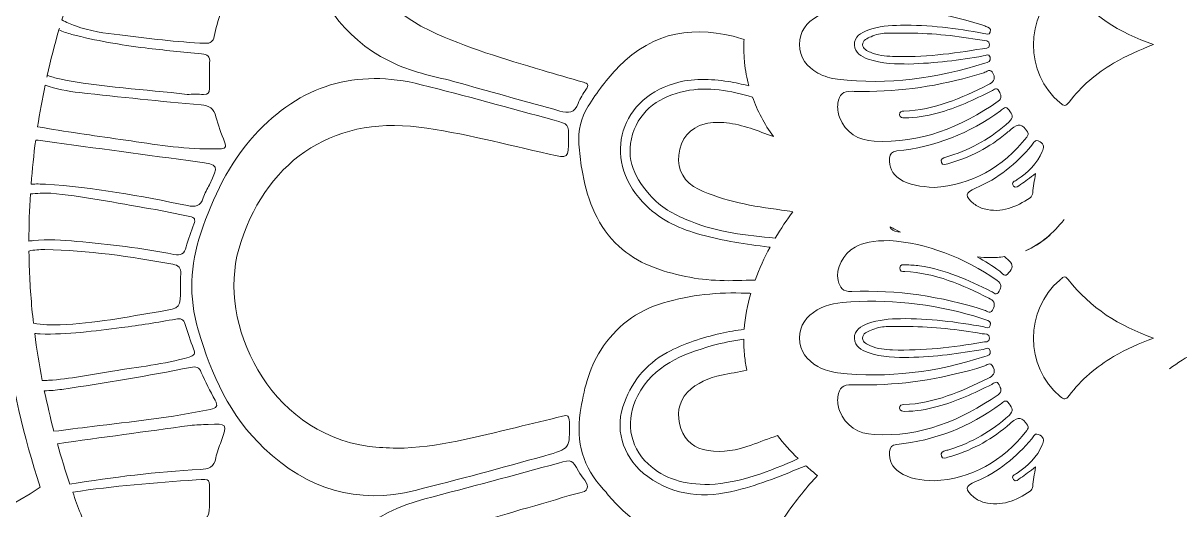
# Model space of a CAD drawing. Extents: x 705 to 8445, y -5934 to -84.
# Drawn here: x 7167.3 to 7643.6, y -932.6 to -732.3 of the extents above; entities that cross this region are included whole.
import ezdxf

# ---------------------------------------------------------------- set-up
doc = ezdxf.new("R2010")
doc.units = 0
doc.header["$MEASUREMENT"] = 0
doc.layers.add('Layer 1', color=7, linetype='Continuous')

# ---------------------------------------------------------------- blocks, each defined once
blk = doc.blocks.new('block 36')
at = {"layer": 'Layer 1', "lineweight": 0}
for points, knots in [([(8407.41, -639.1), (8384.61, -597.14), (8350.92, -557.08), (8310.01, -523.26), (8225.24, -453.22), (8114.63, -393.43), (7990.01, -350.27), (7990.01, -350.27), (7990.01, -350.25), (7990.01, -350.25), (7989.56, -348.29), (7988.99, -346.27), (7988.29, -344.21), (7986.75, -339.66), (7984.08, -333.09), (7978.64, -328.58), (7977.95, -328), (7977.23, -327.47), (7976.49, -327), (7976.49, -327), (7976.49, -327), (7976.48, -327), (7978.02, -308.1), (7974.42, -288.74), (7965.71, -269.33), (7961.26, -259.39), (7953.88, -252.44), (7946.75, -245.72), (7941.01, -240.31), (7935.58, -235.19), (7931.94, -228.82), (7930.86, -226.92), (7929.94, -224.87), (7928.96, -222.69), (7927.7, -219.87), (7926.38, -216.96), (7924.62, -214.13), (7917.57, -202.87), (7906.04, -196.8), (7894.77, -193.55), (7894.77, -193.55), (7893.39, -191.5), (7893.39, -191.5), (7850.97, -126.97), (7786.83, -102.16), (7740.49, -92.73), (7699.6, -84.39), (7665.74, -86.15), (7653.87, -87.19), (7653.82, -87.13), (7653.79, -87.09), (7653.76, -87.06), (7653.76, -87.06), (7653.58, -87.21), (7653.58, -87.21), (7652.01, -87.36), (7650.84, -87.48), (7650.14, -87.56), (7649.43, -87.48), (7648.26, -87.36), (7646.7, -87.21), (7646.7, -87.21), (7646.51, -87.06), (7646.51, -87.06), (7646.48, -87.09), (7646.45, -87.13), (7646.4, -87.19), (7634.53, -86.15), (7600.67, -84.39), (7559.78, -92.73), (7513.44, -102.16), (7449.3, -126.97), (7406.9, -191.48), (7406.9, -191.48), (7405.52, -193.55), (7405.52, -193.55), (7394.23, -196.8), (7382.7, -202.87), (7375.65, -214.13), (7373.89, -216.96), (7372.58, -219.87), (7371.31, -222.69), (7370.33, -224.87), (7369.41, -226.92), (7368.33, -228.82), (7364.69, -235.19), (7359.26, -240.31), (7353.52, -245.72), (7346.39, -252.44), (7339.01, -259.39), (7334.56, -269.33), (7325.85, -288.74), (7322.25, -308.1), (7323.79, -327), (7323.78, -327), (7323.78, -327), (7323.78, -327), (7323.05, -327.47), (7322.32, -327.99), (7321.63, -328.58), (7316.19, -333.09), (7313.52, -339.65), (7311.98, -344.21), (7311.29, -346.27), (7310.71, -348.29), (7310.26, -350.25), (7310.26, -350.25), (7310.26, -350.27), (7310.26, -350.27), (7185.64, -393.43), (7075.03, -453.22), (6990.26, -523.26), (6949.35, -557.08), (6915.66, -597.14), (6892.86, -639.1), (6867.06, -686.53), (6854.92, -735.81), (6856.74, -785.55), (6858.47, -832.44), (6871.11, -881.24), (6894.31, -930.56), (6926.3, -998.52), (6976.91, -1064.15), (7044.73, -1125.62), (7089.41, -1166.12), (7138.87, -1201.57), (7186.72, -1235.86), (7232.05, -1268.36), (7278.94, -1301.97), (7321.49, -1339.71), (7399.07, -1408.49), (7450.5, -1474.94), (7478.64, -1542.74), (7474.81, -1548.78), (7471.23, -1555.62), (7468.57, -1563.02), (7467.16, -1562.92), (7465.6, -1562.85), (7464, -1562.85), (7458.13, -1562.85), (7451.7, -1563.94), (7449.97, -1569.72), (7449.48, -1571.39), (7449.45, -1572.94), (7449.41, -1574.32), (7449.41, -1574.65), (7449.4, -1574.97), (7449.39, -1575.28), (7449.21, -1578.99), (7447.84, -1582.95), (7445.33, -1587.05), (7444.38, -1588.6), (7443.35, -1590.14), (7442.28, -1591.64), (7441.6, -1592.59), (7440.89, -1593.54), (7440.16, -1594.48), (7432.92, -1603.87), (7423.69, -1612.4), (7414.7, -1620.7), (7414.7, -1620.7), (7410.61, -1624.5), (7410.61, -1624.5), (7400.29, -1634.07), (7389.62, -1643.97), (7377.62, -1650.59), (7374.23, -1652.48), (7370.13, -1656.81), (7369.83, -1666.79), (7369.1, -1691.36), (7390.95, -1735.67), (7410.5, -1750.55), (7391.65, -1786.38), (7369.15, -1837.42), (7349.91, -1904.23), (7325.13, -1990.3), (7310.44, -2085.45), (7306.26, -2187.05), (7302.77, -2272.07), (7306.67, -2361.81), (7317.87, -2455.11), (7313.34, -2458.43), (7308.34, -2461.58), (7302.61, -2464.72), (7276.21, -2479.19), (7247.58, -2484.35), (7222, -2479.25), (7187.79, -2472.45), (7160.64, -2452.75), (7141.3, -2420.72), (7104.66, -2360.07), (7103.99, -2265.76), (7122.25, -2203.95), (7141.86, -2137.67), (7181.08, -2071.38), (7245.73, -1995.32), (7250.18, -1990.08), (7254.67, -1984.87), (7259.18, -1979.66), (7283.57, -1951.39), (7308.78, -1922.17), (7326.61, -1888.58), (7350.74, -1843.05), (7356.31, -1794.98), (7341.87, -1756.7), (7341.87, -1756.7), (7331.37, -1728.9), (7331.37, -1728.9), (7331.37, -1728.9), (7333.8, -1758.52), (7333.8, -1758.52), (7336.72, -1794.26), (7322.12, -1826.76), (7309.35, -1847.74), (7289.24, -1880.81), (7261.11, -1908.95), (7233.89, -1936.17), (7222.68, -1947.4), (7211.07, -1959.02), (7200.2, -1970.8), (7135.89, -2040.52), (7089.19, -2104.07), (7057.43, -2165.11), (7014.7, -2247.19), (6999.21, -2325.56), (7011.4, -2398), (7031.15, -2515.4), (7130.49, -2607.87), (7220.17, -2647.42), (7252.4, -2661.63), (7282.45, -2668.81), (7308.01, -2668.81), (7326.56, -2668.81), (7342.74, -2665.03), (7355.66, -2657.4), (7355.66, -2657.42), (7355.66, -2657.42), (7355.66, -2657.42), (7362.53, -2679.36), (7370.34, -2699.79), (7379.03, -2718.56), (7399.29, -2762.32), (7425.1, -2798.69), (7455.73, -2826.65), (7489.46, -2857.45), (7533.52, -2880.64), (7586.71, -2895.59), (7629.05, -2907.49), (7676.23, -2913.71), (7723.76, -2913.71), (7727.22, -2913.71), (7730.69, -2913.68), (7734.15, -2913.61), (7865.4, -2911.1), (7997.29, -2856.35), (8095.98, -2763.41), (8133.64, -2727.95), (8162.82, -2687.49), (8180.37, -2646.4), (8200.65, -2598.94), (8205.83, -2551.02), (8195.77, -2503.97), (8175.91, -2411.09), (8113.39, -2334), (8019.73, -2286.89), (7937.77, -2245.67), (7840.02, -2231.14), (7749.63, -2246.42), (7755.8, -2235.1), (7762.02, -2223.86), (7768.23, -2212.7), (7787.04, -2178.83), (7806.49, -2143.79), (7823.28, -2107.91), (7860.37, -2028.64), (7882.39, -1957.48), (7890.63, -1890.34), (7895.73, -1848.73), (7897.28, -1796.91), (7884.85, -1750.08), (7904.12, -1735.61), (7925.68, -1692.46), (7925.68, -1667.69), (7925.68, -1667.28), (7925.68, -1666.88), (7925.67, -1666.48), (7925.37, -1656.52), (7921.27, -1652.21), (7917.88, -1650.33), (7905.87, -1643.73), (7895.21, -1633.85), (7884.89, -1624.31), (7884.89, -1624.31), (7880.78, -1620.52), (7880.78, -1620.52), (7869.49, -1610.12), (7857.81, -1599.36), (7850.16, -1586.97), (7847.65, -1582.89), (7846.29, -1578.95), (7846.11, -1575.25), (7846.1, -1574.94), (7846.09, -1574.61), (7846.09, -1574.29), (7846.05, -1572.92), (7846.01, -1571.37), (7845.52, -1569.7), (7843.8, -1563.98), (7837.45, -1562.87), (7831.63, -1562.85), (7828.98, -1555.53), (7825.42, -1548.75), (7821.63, -1542.74), (7849.76, -1474.94), (7901.2, -1408.49), (7978.78, -1339.71), (8021.33, -1301.97), (8068.22, -1268.36), (8113.56, -1235.86), (8161.4, -1201.57), (8210.86, -1166.12), (8255.55, -1125.62), (8323.36, -1064.15), (8373.97, -998.52), (8405.96, -930.56), (8429.16, -881.24), (8441.8, -832.45), (8443.53, -785.55), (8445.35, -735.81), (8433.21, -686.53), (8407.41, -639.1)], [0, 0, 0, 0, 1, 1, 1, 2, 2, 2, 3, 3, 3, 4, 4, 4, 5, 5, 5, 6, 6, 6, 7, 7, 7, 8, 8, 8, 9, 9, 9, 10, 10, 10, 11, 11, 11, 12, 12, 12, 13, 13, 13, 14, 14, 14, 15, 15, 15, 16, 16, 16, 17, 17, 17, 18, 18, 18, 19, 19, 19, 20, 20, 20, 21, 21, 21, 22, 22, 22, 23, 23, 23, 24, 24, 24, 25, 25, 25, 26, 26, 26, 27, 27, 27, 28, 28, 28, 29, 29, 29, 30, 30, 30, 31, 31, 31, 32, 32, 32, 33, 33, 33, 34, 34, 34, 35, 35, 35, 36, 36, 36, 37, 37, 37, 38, 38, 38, 39, 39, 39, 40, 40, 40, 41, 41, 41, 42, 42, 42, 43, 43, 43, 44, 44, 44, 45, 45, 45, 46, 46, 46, 47, 47, 47, 48, 48, 48, 49, 49, 49, 50, 50, 50, 51, 51, 51, 52, 52, 52, 53, 53, 53, 54, 54, 54, 55, 55, 55, 56, 56, 56, 57, 57, 57, 58, 58, 58, 59, 59, 59, 60, 60, 60, 61, 61, 61, 62, 62, 62, 63, 63, 63, 64, 64, 64, 65, 65, 65, 66, 66, 66, 67, 67, 67, 68, 68, 68, 69, 69, 69, 70, 70, 70, 71, 71, 71, 72, 72, 72, 73, 73, 73, 74, 74, 74, 75, 75, 75, 76, 76, 76, 77, 77, 77, 78, 78, 78, 79, 79, 79, 80, 80, 80, 81, 81, 81, 82, 82, 82, 83, 83, 83, 84, 84, 84, 85, 85, 85, 86, 86, 86, 87, 87, 87, 88, 88, 88, 89, 89, 89, 90, 90, 90, 91, 91, 91, 92, 92, 92, 93, 93, 93, 94, 94, 94, 95, 95, 95, 96, 96, 96, 97, 97, 97, 98, 98, 98, 99, 99, 99, 100, 100, 100, 101, 101, 101, 102, 102, 102, 103, 103, 103, 104, 104, 104, 105, 105, 105, 106, 106, 106, 107, 107, 107, 108, 108, 108, 109, 109, 109, 110, 110, 110, 110]), ([(7412.72, -607.17), (7426.4, -620), (7439.19, -633.77), (7452.86, -646.63), (7454.76, -648.41), (7456.6, -650.24), (7458.88, -651.52), (7460.46, -652.39), (7460.77, -653.24), (7459.71, -654.84), (7458.02, -657.39), (7456.39, -660.03), (7455.1, -662.8), (7453.73, -665.71), (7452.73, -666.03), (7450.2, -663.66), (7437.12, -651.37), (7423.78, -639.39), (7410.44, -627.4), (7397.38, -615.67), (7382.32, -609.57), (7364.81, -609.35), (7349.93, -609.14), (7336.72, -613.65), (7325.35, -623.3), (7322.48, -625.75), (7319.83, -628.45), (7317, -630.95), (7288.16, -656.62), (7291.43, -715.11), (7334.98, -735.53), (7349.82, -742.48), (7365.38, -747.06), (7380.99, -751.68), (7386.64, -753.35), (7392.29, -755.07), (7397.96, -756.62), (7399.87, -757.15), (7400.27, -757.79), (7399.15, -759.48), (7397.92, -761.36), (7396.6, -763.27), (7395.86, -765.34), (7394.43, -769.35), (7391.76, -769.47), (7388.32, -768.5), (7374.81, -764.7), (7361.25, -761.07), (7347.77, -757.18), (7339.05, -754.66), (7330.03, -753.28), (7321.63, -749.63), (7301.4, -740.81), (7289.57, -725.12), (7284.11, -704.15), (7282.01, -696.11), (7281.04, -687.93), (7281.34, -679.62), (7281.77, -671.36), (7282.64, -663.15), (7284.23, -655.04), (7286.72, -642.33), (7292.42, -631.18), (7301.36, -621.84), (7316.12, -606.41), (7333.44, -595.3), (7354.62, -590.76), (7376.93, -585.97), (7396.34, -591.81), (7412.72, -607.17)], [0, 0, 0, 0, 1, 1, 1, 2, 2, 2, 3, 3, 3, 4, 4, 4, 5, 5, 5, 6, 6, 6, 7, 7, 7, 8, 8, 8, 9, 9, 9, 10, 10, 10, 11, 11, 11, 12, 12, 12, 13, 13, 13, 14, 14, 14, 15, 15, 15, 16, 16, 16, 17, 17, 17, 18, 18, 18, 19, 19, 19, 20, 20, 20, 21, 21, 21, 22, 22, 22, 23, 23, 23, 23]), ([(7213.61, -709.12), (7224.54, -713.86), (7235.43, -718.67), (7246.38, -723.32), (7248.7, -724.31), (7249.39, -725.49), (7248.6, -727.91), (7247.54, -731.16), (7246.64, -734.48), (7245.94, -737.82), (7245.49, -739.99), (7244.45, -740.67), (7242.29, -740.6), (7230.49, -740.2), (7218.81, -738.53), (7207.09, -737.19), (7200.89, -736.48), (7194.69, -735.6), (7188.77, -733.46), (7186.84, -732.77), (7184.96, -731.96), (7183.18, -731), (7184.2, -727.66), (7185.25, -724.34), (7186.37, -721.03), (7186.42, -721.04), (7186.47, -721.05), (7186.51, -721.07), (7186.51, -721.07), (7186.78, -719.87), (7186.78, -719.87), (7188.73, -714.18), (7190.87, -708.54), (7193.15, -702.96), (7200.34, -703.62), (7207.01, -706.26), (7213.61, -709.12)], [0, 0, 0, 0, 1, 1, 1, 2, 2, 2, 3, 3, 3, 4, 4, 4, 5, 5, 5, 6, 6, 6, 7, 7, 7, 8, 8, 8, 9, 9, 9, 10, 10, 10, 11, 11, 11, 12, 12, 12, 12]), ([(7616.36, -748.77), (7609.26, -753.02), (7602.98, -758.22), (7597.99, -764.85), (7596.66, -766.62), (7595.81, -766.46), (7594.28, -765.16), (7579.76, -752.9), (7579.67, -729.6), (7594.17, -717.3), (7595.25, -716.38), (7596.12, -715.04), (7597.66, -717.05), (7606.71, -728.8), (7618.72, -736.27), (7632.74, -741.15), (7627.04, -743.37), (7621.53, -745.68), (7616.36, -748.77)], [0, 0, 0, 0, 1, 1, 1, 2, 2, 2, 3, 3, 3, 4, 4, 4, 5, 5, 5, 6, 6, 6, 6]), ([(7494.32, -729.57), (7498.58, -727.14), (7503.36, -726.48), (7508.16, -726.22), (7526.56, -725.19), (7544.55, -727.56), (7562.12, -733.05), (7562.67, -733.21), (7563.2, -733.41), (7563.72, -733.64), (7564.77, -734.07), (7566.03, -734.37), (7565.52, -735.98), (7565.01, -737.58), (7563.83, -736.7), (7562.96, -736.54), (7551.6, -734.54), (7540.2, -733), (7528.64, -733.19), (7524.07, -733.26), (7519.52, -733.59), (7515.19, -735.2), (7512.32, -736.28), (7509.49, -737.79), (7509.61, -741.33), (7509.72, -744.62), (7512.42, -746.11), (7515.2, -747.09), (7521, -749.15), (7527.06, -749.1), (7532.03, -749.15), (7543.03, -748.81), (7552.86, -747.57), (7562.63, -745.82), (7563.59, -745.66), (7564.95, -744.58), (7565.51, -746.36), (7566.07, -748.21), (7564.46, -748.41), (7563.35, -748.76), (7543.59, -755.13), (7523.41, -757.85), (7502.68, -755.44), (7499.85, -755.11), (7497.09, -754.27), (7494.57, -752.86), (7489.98, -750.3), (7487.02, -746.53), (7487.02, -741.12), (7487, -735.85), (7489.87, -732.1), (7494.32, -729.57)], [0, 0, 0, 0, 1, 1, 1, 2, 2, 2, 3, 3, 3, 4, 4, 4, 5, 5, 5, 6, 6, 6, 7, 7, 7, 8, 8, 8, 9, 9, 9, 10, 10, 10, 11, 11, 11, 12, 12, 12, 13, 13, 13, 14, 14, 14, 15, 15, 15, 16, 16, 16, 17, 17, 17, 17]), ([(7464.37, -748.58), (7464.71, -751.84), (7465.31, -755.03), (7466.16, -758.17), (7463.37, -757.43), (7460.53, -756.82), (7457.63, -756.37), (7450.22, -755.22), (7442.81, -754.94), (7435.52, -757.1), (7411.63, -764.17), (7405.68, -789.91), (7423.91, -807.54), (7430.26, -813.67), (7438.04, -817.13), (7446.5, -819.44), (7455.64, -821.92), (7464.94, -823.29), (7474.3, -824.51), (7474.48, -824.53), (7474.66, -824.54), (7474.84, -824.57), (7472.52, -828.8), (7470.42, -833.32), (7468.69, -838.08), (7468.69, -838.08), (7466.76, -838.08), (7466.76, -838.08), (7457.19, -838.6), (7447.63, -838.38), (7438.27, -836.22), (7428.16, -833.91), (7418.53, -830.4), (7411.1, -822.73), (7402.89, -814.26), (7399.23, -803.64), (7397.33, -792.28), (7396.77, -788.92), (7396.41, -785.51), (7396.15, -782.09), (7395.71, -776.53), (7396.89, -771.34), (7399.91, -766.56), (7403.57, -760.75), (7407.64, -755.28), (7412.45, -750.36), (7426.9, -735.53), (7444.13, -732.99), (7463.3, -738.72), (7463.57, -738.82), (7463.86, -738.92), (7464.15, -739), (7464.09, -740.12), (7464.06, -741.25), (7464.06, -742.39), (7464.06, -744.43), (7464.16, -746.5), (7464.37, -748.58)], [0, 0, 0, 0, 1, 1, 1, 2, 2, 2, 3, 3, 3, 4, 4, 4, 5, 5, 5, 6, 6, 6, 7, 7, 7, 8, 8, 8, 9, 9, 9, 10, 10, 10, 11, 11, 11, 12, 12, 12, 13, 13, 13, 14, 14, 14, 15, 15, 15, 16, 16, 16, 17, 17, 17, 18, 18, 18, 19, 19, 19, 19]), ([(7181.97, -735.09), (7182.04, -734.83), (7182.11, -734.58), (7182.19, -734.33), (7182.12, -734.58), (7182.05, -734.83), (7181.98, -735.09), (7183.64, -735.84), (7185.39, -736.46), (7187.26, -736.95), (7197.2, -739.57), (7207.32, -741.28), (7217.51, -742.53), (7225.23, -743.47), (7232.98, -744.24), (7240.74, -744.93), (7243.22, -745.14), (7244.25, -745.98), (7244.07, -748.61), (7243.83, -752.13), (7243.96, -755.69), (7244.03, -759.23), (7244.07, -761.05), (7243.41, -761.77), (7241.55, -761.67), (7239.32, -761.54), (7237.08, -761.63), (7234.83, -761.63), (7217.25, -759.52), (7199.49, -758.89), (7182.16, -755.22), (7180.43, -754.87), (7178.79, -754.39), (7177.18, -753.88), (7177.14, -754.08), (7177.09, -754.28), (7177.04, -754.5), (7177.08, -754.29), (7177.12, -754.08), (7177.17, -753.88), (7177.17, -753.88), (7177.18, -753.88), (7177.18, -753.88), (7178.59, -747.57), (7180.19, -741.3), (7181.98, -735.09), (7181.98, -735.09), (7181.97, -735.09), (7181.97, -735.09)], [0, 0, 0, 0, 1, 1, 1, 2, 2, 2, 3, 3, 3, 4, 4, 4, 5, 5, 5, 6, 6, 6, 7, 7, 7, 8, 8, 8, 9, 9, 9, 10, 10, 10, 11, 11, 11, 12, 12, 12, 13, 13, 13, 14, 14, 14, 15, 15, 15, 16, 16, 16, 16]), ([(7565.26, -741.23), (7565.21, -743.04), (7563.41, -742.66), (7562.32, -742.85), (7550.07, -744.98), (7537.76, -746.44), (7525.28, -746.03), (7522.2, -745.92), (7519.13, -745.63), (7516.27, -744.32), (7514.83, -743.66), (7513.01, -743.03), (7512.98, -741.23), (7512.94, -739.23), (7514.89, -738.59), (7516.44, -737.9), (7518.43, -737.01), (7520.54, -736.51), (7522.73, -736.46), (7525.79, -736.39), (7528.87, -736.43), (7531.95, -736.43), (7542.1, -736.47), (7552.17, -737.61), (7562.16, -739.4), (7563.29, -739.61), (7565.31, -739.14), (7565.26, -741.23)], [0, 0, 0, 0, 1, 1, 1, 2, 2, 2, 3, 3, 3, 4, 4, 4, 5, 5, 5, 6, 6, 6, 7, 7, 7, 8, 8, 8, 9, 9, 9, 9]), ([(7331.21, -757.65), (7349.51, -762.24), (7367.68, -767.33), (7385.9, -772.25), (7391.93, -773.87), (7391.9, -773.93), (7391.9, -779.93), (7391.89, -788.09), (7391.9, -788.05), (7383.85, -786.23), (7366.03, -782.21), (7348.3, -777.5), (7330.17, -775.14), (7293.76, -770.38), (7266.22, -790.15), (7256.05, -825.41), (7247.4, -855.43), (7267.63, -900.67), (7309.74, -906.54), (7313.46, -907.07), (7317.25, -907.06), (7321.02, -907.28), (7337.98, -907.08), (7354.15, -902.52), (7370.44, -898.68), (7376.75, -897.19), (7383.07, -895.71), (7389.35, -894.08), (7391.61, -893.48), (7392.15, -894.08), (7392.2, -896.36), (7392.44, -907.42), (7392.52, -907.47), (7382.07, -910.4), (7364.36, -915.36), (7346.59, -920.15), (7328.74, -924.61), (7304.71, -930.62), (7284.3, -924.07), (7266.58, -907.4), (7252.35, -894), (7244.74, -877.07), (7239.37, -858.61), (7235.39, -844.97), (7236, -832.02), (7240.44, -818.71), (7245.39, -803.87), (7251.95, -790.07), (7262.58, -778.42), (7281.35, -757.86), (7304.28, -750.87), (7331.21, -757.65)], [0, 0, 0, 0, 1, 1, 1, 2, 2, 2, 3, 3, 3, 4, 4, 4, 5, 5, 5, 6, 6, 6, 7, 7, 7, 8, 8, 8, 9, 9, 9, 10, 10, 10, 11, 11, 11, 12, 12, 12, 13, 13, 13, 14, 14, 14, 15, 15, 15, 16, 16, 16, 17, 17, 17, 17]), ([(7566.77, -753.15), (7567.91, -755.69), (7566.75, -756.67), (7564.58, -757.74), (7553.6, -763.17), (7542.5, -768.06), (7529.99, -768.55), (7529.04, -768.6), (7528.06, -768.73), (7528.21, -770.04), (7528.36, -771.24), (7529.34, -771.34), (7530.27, -771.34), (7534.86, -771.36), (7539.33, -770.53), (7543.74, -769.34), (7551.59, -767.24), (7558.9, -763.8), (7566.15, -760.22), (7567.14, -759.73), (7568.31, -758.41), (7569.18, -760.4), (7569.82, -761.82), (7570.72, -763.13), (7568.76, -764.49), (7553.41, -775.13), (7536.82, -781.94), (7517.77, -780.89), (7511.2, -780.52), (7506, -777.56), (7503.48, -771.02), (7502.77, -769.17), (7502.51, -767.27), (7502.83, -765.32), (7503.46, -761.44), (7504.78, -760.34), (7508.65, -760.39), (7511.05, -760.43), (7513.43, -760.4), (7515.83, -760.4), (7531.89, -760.26), (7547.52, -757.52), (7562.84, -752.75), (7564.04, -752.39), (7565.62, -750.58), (7566.77, -753.15)], [0, 0, 0, 0, 1, 1, 1, 2, 2, 2, 3, 3, 3, 4, 4, 4, 5, 5, 5, 6, 6, 6, 7, 7, 7, 8, 8, 8, 9, 9, 9, 10, 10, 10, 11, 11, 11, 12, 12, 12, 13, 13, 13, 14, 14, 14, 15, 15, 15, 15]), ([(7190.51, -760.92), (7207.17, -762.8), (7223.83, -764.46), (7240.52, -765.97), (7243.95, -766.3), (7245.82, -767.38), (7246.67, -770.83), (7247.54, -774.36), (7248.85, -777.81), (7250.24, -781.19), (7251.2, -783.57), (7250.33, -784.12), (7248.16, -784.06), (7246.16, -784), (7244.15, -784.05), (7242.15, -784.05), (7230.44, -783.85), (7218.92, -781.81), (7207.37, -780.18), (7195.96, -778.57), (7184.56, -776.92), (7173.21, -774.98), (7174.08, -769.26), (7175.13, -763.55), (7176.31, -757.89), (7180.74, -759.34), (7185.49, -760.34), (7190.51, -760.92)], [0, 0, 0, 0, 1, 1, 1, 2, 2, 2, 3, 3, 3, 4, 4, 4, 5, 5, 5, 6, 6, 6, 7, 7, 7, 8, 8, 8, 9, 9, 9, 9]), ([(7476.97, -820.81), (7465.14, -819.66), (7453.32, -818.45), (7442.08, -813.89), (7436.25, -811.53), (7430.64, -808.72), (7426.28, -804.07), (7419.38, -796.73), (7415.04, -788.3), (7418.26, -778.04), (7421.52, -767.66), (7429.72, -762.44), (7439.87, -760.3), (7449.33, -758.29), (7458.55, -760.09), (7467.61, -762.75), (7469.62, -768.4), (7472.5, -773.82), (7476.22, -779.04), (7469.92, -776.7), (7463.68, -774.12), (7456.9, -773.36), (7453.93, -773.03), (7451.01, -773.09), (7448.11, -773.79), (7441.77, -775.33), (7437.96, -779.86), (7437.26, -786.63), (7436.63, -792.76), (7439.57, -797.98), (7445.32, -800.66), (7456.15, -805.69), (7467.78, -807.73), (7479.5, -809.24), (7481.09, -809.44), (7482.66, -809.68), (7484.24, -809.94), (7484.24, -809.94), (7484.25, -809.94), (7484.25, -809.94), (7481.79, -813.22), (7479.32, -816.87), (7476.97, -820.81)], [0, 0, 0, 0, 1, 1, 1, 2, 2, 2, 3, 3, 3, 4, 4, 4, 5, 5, 5, 6, 6, 6, 7, 7, 7, 8, 8, 8, 9, 9, 9, 10, 10, 10, 11, 11, 11, 12, 12, 12, 13, 13, 13, 14, 14, 14, 14]), ([(7545.42, -789.72), (7545.91, -791.07), (7547.14, -790.46), (7548.07, -790.21), (7557.09, -787.72), (7565.2, -783.49), (7572.39, -777.51), (7573, -777), (7573.6, -776.47), (7574.21, -775.95), (7577.11, -773.38), (7578.75, -773.69), (7580.84, -777.07), (7581.39, -777.95), (7581.13, -778.51), (7580.59, -779.19), (7570.65, -791.92), (7557.73, -799.02), (7542.39, -799.93), (7536.83, -799.54), (7532.16, -799.18), (7528.13, -796.37), (7525.17, -794.32), (7523.7, -791.57), (7524.04, -787.93), (7524.21, -786.11), (7524.99, -785.16), (7527.02, -784.94), (7542.78, -783.35), (7557, -777.69), (7569.79, -768.37), (7570.88, -767.57), (7571.9, -766.02), (7573.35, -768.17), (7574.52, -769.91), (7575.36, -771.12), (7573.27, -772.99), (7566.12, -779.42), (7558.07, -784.16), (7548.9, -787), (7548.35, -787.18), (7547.8, -787.29), (7547.26, -787.46), (7546.12, -787.8), (7544.87, -788.21), (7545.42, -789.72)], [0, 0, 0, 0, 1, 1, 1, 2, 2, 2, 3, 3, 3, 4, 4, 4, 5, 5, 5, 6, 6, 6, 7, 7, 7, 8, 8, 8, 9, 9, 9, 10, 10, 10, 11, 11, 11, 12, 12, 12, 13, 13, 13, 14, 14, 14, 15, 15, 15, 15]), ([(7176.31, -780.9), (7197.23, -783.81), (7218.17, -786.53), (7239.08, -789.43), (7247.9, -790.66), (7247.89, -790.77), (7243.97, -798.83), (7243.09, -800.63), (7241.97, -802.36), (7241.38, -804.26), (7240.3, -807.77), (7238.2, -808.09), (7234.92, -807.42), (7215.6, -803.47), (7196.24, -799.81), (7176.52, -798.62), (7174.49, -798.5), (7172.49, -798.49), (7170.53, -798.58), (7170.99, -792.51), (7171.62, -786.47), (7172.43, -780.46), (7173.71, -780.57), (7175.01, -780.71), (7176.31, -780.9)], [0, 0, 0, 0, 1, 1, 1, 2, 2, 2, 3, 3, 3, 4, 4, 4, 5, 5, 5, 6, 6, 6, 7, 7, 7, 8, 8, 8, 8]), ([(7586.93, -785.14), (7584.83, -790.16), (7581.13, -793.75), (7576.69, -796.71), (7575.75, -797.33), (7573.9, -797.78), (7575.08, -799.37), (7576, -800.61), (7577.17, -799.33), (7578.03, -798.75), (7579.97, -797.42), (7581.83, -795.96), (7584.15, -794.23), (7583.72, -797.22), (7583.33, -799.68), (7583.01, -802.15), (7582.91, -802.98), (7582.64, -803.7), (7581.94, -804.18), (7576.22, -808.08), (7570.14, -810.57), (7563.04, -808.79), (7561.49, -808.4), (7560.07, -807.67), (7558.79, -806.67), (7554.96, -803.65), (7555.15, -802.04), (7559.53, -800.2), (7568.77, -796.35), (7576.24, -790.19), (7582.62, -782.59), (7583.43, -781.64), (7583.91, -779.83), (7586.04, -781.14), (7588.01, -782.33), (7587.56, -783.6), (7586.93, -785.14)], [0, 0, 0, 0, 1, 1, 1, 2, 2, 2, 3, 3, 3, 4, 4, 4, 5, 5, 5, 6, 6, 6, 7, 7, 7, 8, 8, 8, 9, 9, 9, 10, 10, 10, 11, 11, 11, 12, 12, 12, 12]), ([(7178.59, -802.33), (7191.14, -803.28), (7205.45, -806.41), (7219.88, -808.73), (7225.23, -809.61), (7230.5, -810.89), (7235.85, -811.88), (7237.92, -812.27), (7238.29, -813.16), (7237.57, -815.06), (7236.38, -818.14), (7235.2, -821.24), (7234.39, -824.42), (7233.65, -827.35), (7232.23, -828.03), (7229.33, -827.48), (7216.13, -824.96), (7202.79, -823.27), (7189.38, -822.16), (7183.38, -821.67), (7177.36, -821.13), (7171.35, -821.8), (7170.78, -821.87), (7170.2, -821.94), (7169.65, -822.04), (7169.65, -815.55), (7169.85, -809.07), (7170.25, -802.61), (7172.9, -802.36), (7175.68, -802.27), (7178.59, -802.33)], [0, 0, 0, 0, 1, 1, 1, 2, 2, 2, 3, 3, 3, 4, 4, 4, 5, 5, 5, 6, 6, 6, 7, 7, 7, 8, 8, 8, 9, 9, 9, 10, 10, 10, 10]), ([(7580.07, -826.03), (7580.05, -826.02), (7580.04, -826.02), (7580.03, -826.01), (7586.47, -823.27), (7591.53, -818.71), (7595.92, -813.15), (7591.56, -818.72), (7586.51, -823.29), (7580.07, -826.03)], [0, 0, 0, 0, 1, 1, 1, 2, 2, 2, 3, 3, 3, 3]), ([(7003.61, -957.84), (6976.17, -914.06), (6955.66, -865.86), (6946.17, -817.36), (6960.3, -824.96), (6980.24, -834.74), (7003.72, -843.61), (7033.61, -854.9), (7073.21, -865.98), (7113.47, -865.98), (7129.07, -865.98), (7144.77, -864.3), (7160.04, -860.34), (7162.63, -881.29), (7167.39, -902.33), (7174.28, -923.32), (7130.35, -952.79), (7072.17, -958.93), (7030.05, -958.75), (7020.81, -958.71), (7011.93, -958.36), (7003.61, -957.84)], [0, 0, 0, 0, 1, 1, 1, 2, 2, 2, 3, 3, 3, 4, 4, 4, 5, 5, 5, 6, 6, 6, 7, 7, 7, 7]), ([(7528.52, -818.32), (7528.2, -818.27), (7527.87, -818.23), (7527.53, -818.2), (7525.68, -818.01), (7524.72, -817.35), (7524.28, -816.23), (7524.28, -816.23), (7524.28, -816.22), (7524.28, -816.22), (7525.72, -816.94), (7527.13, -817.65), (7528.52, -818.32)], [0, 0, 0, 0, 1, 1, 1, 2, 2, 2, 3, 3, 3, 4, 4, 4, 4]), ([(7509.85, -824.48), (7513.03, -822.71), (7517.38, -821.79), (7524.15, -821.83), (7539.33, -822.94), (7554.63, -828.52), (7568.44, -838.31), (7570.4, -839.7), (7570.04, -840.97), (7569.23, -842.63), (7568.16, -844.83), (7566.92, -843.24), (7565.9, -842.73), (7556.49, -838.05), (7546.95, -833.73), (7536.41, -832.21), (7534.5, -831.93), (7532.56, -831.86), (7530.62, -831.75), (7529.59, -831.69), (7528.38, -831.68), (7528.25, -833.05), (7528.09, -834.55), (7529.36, -834.54), (7530.37, -834.58), (7542.91, -835.05), (7553.97, -840.12), (7564.96, -845.52), (7566.95, -846.5), (7567.67, -847.44), (7566.87, -849.68), (7565.89, -852.45), (7564.28, -850.79), (7563.05, -850.4), (7545.28, -844.79), (7527.12, -841.97), (7508.48, -842.79), (7504.85, -842.94), (7503.59, -841.15), (7502.92, -838.24), (7501.8, -833.34), (7504.88, -827.26), (7509.85, -824.48)], [0, 0, 0, 0, 1, 1, 1, 2, 2, 2, 3, 3, 3, 4, 4, 4, 5, 5, 5, 6, 6, 6, 7, 7, 7, 8, 8, 8, 9, 9, 9, 10, 10, 10, 11, 11, 11, 12, 12, 12, 13, 13, 13, 14, 14, 14, 14]), ([(7176.24, -825.53), (7193.97, -825.82), (7211.45, -828.36), (7228.84, -831.55), (7231.21, -831.98), (7232.39, -832.97), (7232.15, -835.53), (7231.96, -837.39), (7232.11, -839.29), (7232.11, -841.17), (7232.11, -849.6), (7232.11, -849.63), (7223.79, -850.98), (7210.08, -853.2), (7196.43, -855.97), (7182.49, -856.46), (7178.81, -856.59), (7175.12, -856.53), (7171.5, -855.84), (7170.62, -848.01), (7170.04, -840.18), (7169.79, -832.37), (7169.71, -830.29), (7169.68, -828.21), (7169.65, -826.13), (7171.8, -825.65), (7174.02, -825.5), (7176.24, -825.53)], [0, 0, 0, 0, 1, 1, 1, 2, 2, 2, 3, 3, 3, 4, 4, 4, 5, 5, 5, 6, 6, 6, 7, 7, 7, 8, 8, 8, 9, 9, 9, 9]), ([(7573.25, -835.02), (7571.5, -837.34), (7570.46, -835.16), (7569.44, -834.41), (7566.43, -832.25), (7563.35, -830.28), (7560.18, -828.53), (7562.03, -828.73), (7563.8, -828.84), (7565.53, -828.84), (7567.55, -828.84), (7569.48, -828.68), (7571.36, -828.42), (7571.94, -828.91), (7572.53, -829.4), (7573.1, -829.91), (7575.27, -831.84), (7574.64, -833.18), (7573.25, -835.02)], [0, 0, 0, 0, 1, 1, 1, 2, 2, 2, 3, 3, 3, 4, 4, 4, 5, 5, 5, 6, 6, 6, 6]), ([(7616.36, -869.55), (7609.26, -873.79), (7602.98, -879), (7597.99, -885.63), (7596.66, -887.4), (7595.81, -887.24), (7594.28, -885.94), (7579.76, -873.67), (7579.67, -850.37), (7594.17, -838.07), (7595.25, -837.15), (7596.12, -835.82), (7597.66, -837.82), (7606.71, -849.57), (7618.72, -857.04), (7632.74, -861.92), (7627.04, -864.14), (7621.53, -866.46), (7616.36, -869.55)], [0, 0, 0, 0, 1, 1, 1, 2, 2, 2, 3, 3, 3, 4, 4, 4, 5, 5, 5, 6, 6, 6, 6]), ([(7408.31, -926.67), (7407.62, -925.86), (7407.02, -924.98), (7406.29, -924.21), (7397.83, -915.27), (7394.87, -904.66), (7396.7, -892.61), (7398.05, -883.59), (7400.08, -874.78), (7405.11, -866.97), (7411.33, -857.31), (7419.64, -850.77), (7430.95, -847.45), (7442.23, -844.16), (7453.54, -842.98), (7465.15, -843.47), (7465.73, -843.49), (7466.32, -843.51), (7466.91, -843.54), (7465.54, -848.3), (7464.59, -853.25), (7464.23, -858.34), (7460.96, -858.74), (7457.69, -859.24), (7454.47, -860.01), (7446.88, -861.85), (7439.45, -864.11), (7432.54, -867.86), (7423.38, -872.84), (7417.39, -880.45), (7414.24, -890.26), (7410.86, -900.81), (7414.94, -912.06), (7424.46, -918.95), (7435.64, -927.07), (7448.06, -927.91), (7460.96, -924.67), (7470.83, -922.2), (7480.2, -918.32), (7489.58, -914.47), (7491.13, -915.84), (7492.72, -917.2), (7494.4, -918.53), (7490.5, -922.71), (7485.5, -928.59), (7480.68, -935.74), (7475.36, -938.53), (7469.9, -941), (7464.07, -942.84), (7441.4, -949.98), (7423.63, -944.89), (7408.31, -926.67)], [0, 0, 0, 0, 1, 1, 1, 2, 2, 2, 3, 3, 3, 4, 4, 4, 5, 5, 5, 6, 6, 6, 7, 7, 7, 8, 8, 8, 9, 9, 9, 10, 10, 10, 11, 11, 11, 12, 12, 12, 13, 13, 13, 14, 14, 14, 15, 15, 15, 16, 16, 16, 17, 17, 17, 17]), ([(7494.32, -850.35), (7498.58, -847.92), (7503.36, -847.26), (7508.16, -847), (7526.56, -845.97), (7544.55, -848.33), (7562.12, -853.82), (7562.67, -853.99), (7563.2, -854.19), (7563.72, -854.42), (7564.77, -854.85), (7566.03, -855.15), (7565.52, -856.76), (7565.01, -858.36), (7563.83, -857.47), (7562.96, -857.32), (7551.6, -855.31), (7540.2, -853.77), (7528.64, -853.96), (7524.07, -854.04), (7519.52, -854.37), (7515.19, -855.98), (7512.32, -857.05), (7509.49, -858.57), (7509.61, -862.1), (7509.72, -865.39), (7512.42, -866.89), (7515.2, -867.86), (7521, -869.93), (7527.06, -869.88), (7532.03, -869.93), (7543.03, -869.58), (7552.86, -868.34), (7562.63, -866.6), (7563.59, -866.43), (7564.95, -865.36), (7565.51, -867.14), (7566.07, -868.99), (7564.46, -869.19), (7563.35, -869.53), (7543.59, -875.91), (7523.41, -878.63), (7502.68, -876.22), (7499.85, -875.88), (7497.09, -875.05), (7494.57, -873.64), (7489.98, -871.07), (7487.02, -867.3), (7487.02, -861.9), (7487, -856.63), (7489.87, -852.88), (7494.32, -850.35)], [0, 0, 0, 0, 1, 1, 1, 2, 2, 2, 3, 3, 3, 4, 4, 4, 5, 5, 5, 6, 6, 6, 7, 7, 7, 8, 8, 8, 9, 9, 9, 10, 10, 10, 11, 11, 11, 12, 12, 12, 13, 13, 13, 14, 14, 14, 15, 15, 15, 16, 16, 16, 17, 17, 17, 17]), ([(7174.28, -860.23), (7185.52, -860.6), (7196.65, -859.01), (7207.76, -857.62), (7215.25, -856.67), (7222.7, -855.44), (7230.13, -854.16), (7232.24, -853.8), (7233.39, -854.04), (7234.03, -856.29), (7235, -859.69), (7236.16, -863.06), (7237.47, -866.33), (7238.33, -868.45), (7237.68, -869.18), (7235.64, -869.76), (7225.29, -872.78), (7214.57, -873.79), (7204, -875.56), (7195.28, -877.02), (7186.58, -878.77), (7177.74, -879.33), (7176.86, -879.39), (7176, -879.39), (7175.13, -879.41), (7173.87, -872.96), (7172.83, -866.5), (7172.01, -860.06), (7172.74, -860.13), (7173.51, -860.19), (7174.28, -860.23)], [0, 0, 0, 0, 1, 1, 1, 2, 2, 2, 3, 3, 3, 4, 4, 4, 5, 5, 5, 6, 6, 6, 7, 7, 7, 8, 8, 8, 9, 9, 9, 10, 10, 10, 10]), ([(7565.26, -862.01), (7565.21, -863.82), (7563.41, -863.44), (7562.32, -863.63), (7550.07, -865.75), (7537.76, -867.22), (7525.28, -866.8), (7522.2, -866.7), (7519.13, -866.41), (7516.27, -865.1), (7514.83, -864.44), (7513.01, -863.81), (7512.98, -862.01), (7512.94, -860), (7514.89, -859.37), (7516.44, -858.68), (7518.43, -857.78), (7520.54, -857.28), (7522.73, -857.23), (7525.79, -857.16), (7528.87, -857.21), (7531.95, -857.21), (7542.1, -857.25), (7552.17, -858.39), (7562.16, -860.18), (7563.29, -860.38), (7565.31, -859.92), (7565.26, -862.01)], [0, 0, 0, 0, 1, 1, 1, 2, 2, 2, 3, 3, 3, 4, 4, 4, 5, 5, 5, 6, 6, 6, 7, 7, 7, 8, 8, 8, 9, 9, 9, 9]), ([(7438.14, -899.14), (7439.83, -904.47), (7443.93, -907.38), (7449.33, -908.26), (7455.42, -909.26), (7461.35, -908.04), (7467.06, -905.98), (7470.66, -904.69), (7474.26, -903.37), (7477.87, -902.03), (7480.38, -905.3), (7483.25, -908.48), (7486.44, -911.57), (7474.43, -916.92), (7462.42, -921.62), (7449.97, -922.15), (7439.4, -922.32), (7431.35, -919.89), (7424.63, -913.74), (7416.61, -906.4), (7415.28, -895.14), (7420.35, -885.63), (7427, -873.13), (7438.6, -868.6), (7451.08, -865.05), (7455.35, -863.83), (7459.69, -863.04), (7464.06, -862.45), (7464.05, -864.73), (7464.13, -867.02), (7464.37, -869.34), (7464.57, -871.32), (7464.9, -873.28), (7465.29, -875.21), (7461.82, -875.86), (7458.35, -876.53), (7454.89, -877.21), (7449.67, -878.24), (7444.67, -880.34), (7440.9, -884.23), (7436.82, -888.46), (7436.44, -893.79), (7438.14, -899.14)], [0, 0, 0, 0, 1, 1, 1, 2, 2, 2, 3, 3, 3, 4, 4, 4, 5, 5, 5, 6, 6, 6, 7, 7, 7, 8, 8, 8, 9, 9, 9, 10, 10, 10, 11, 11, 11, 12, 12, 12, 13, 13, 13, 14, 14, 14, 14]), ([(7566.77, -873.93), (7567.91, -876.47), (7566.75, -877.44), (7564.58, -878.52), (7553.6, -883.95), (7542.5, -888.84), (7529.99, -889.33), (7529.04, -889.38), (7528.06, -889.51), (7528.21, -890.82), (7528.36, -892.01), (7529.34, -892.12), (7530.27, -892.12), (7534.86, -892.13), (7539.33, -891.31), (7543.74, -890.12), (7551.59, -888.02), (7558.9, -884.58), (7566.15, -881), (7567.14, -880.51), (7568.31, -879.19), (7569.18, -881.18), (7569.82, -882.6), (7570.72, -883.91), (7568.76, -885.27), (7553.41, -895.9), (7536.82, -902.71), (7517.77, -901.66), (7511.2, -901.29), (7506, -898.34), (7503.48, -891.8), (7502.77, -889.95), (7502.51, -888.05), (7502.83, -886.09), (7503.46, -882.22), (7504.78, -881.12), (7508.65, -881.17), (7511.05, -881.2), (7513.43, -881.18), (7515.83, -881.18), (7531.89, -881.04), (7547.52, -878.29), (7562.84, -873.53), (7564.04, -873.16), (7565.62, -871.36), (7566.77, -873.93)], [0, 0, 0, 0, 1, 1, 1, 2, 2, 2, 3, 3, 3, 4, 4, 4, 5, 5, 5, 6, 6, 6, 7, 7, 7, 8, 8, 8, 9, 9, 9, 10, 10, 10, 11, 11, 11, 12, 12, 12, 13, 13, 13, 14, 14, 14, 15, 15, 15, 15]), ([(7650.14, -867.73), (7646.21, -869.83), (7642.66, -872.14), (7639.41, -874.58), (7642.66, -872.12), (7646.21, -869.82), (7650.14, -867.72), (7654.06, -869.82), (7657.62, -872.12), (7660.86, -874.58), (7657.62, -872.14), (7654.06, -869.83), (7650.14, -867.73)], [0, 0, 0, 0, 1, 1, 1, 2, 2, 2, 3, 3, 3, 4, 4, 4, 4]), ([(7183.23, -883.04), (7200.97, -880.49), (7218.65, -877.48), (7236.24, -874), (7238.54, -873.53), (7239.65, -873.94), (7240.61, -876.07), (7242.34, -879.94), (7244.21, -883.76), (7246.28, -887.47), (7247.73, -890.07), (7246.87, -890.72), (7244.28, -891.28), (7228.21, -894.73), (7211.89, -896.34), (7195.62, -898.34), (7190.39, -898.98), (7185.18, -899.7), (7179.94, -900.28), (7178.46, -894.72), (7177.15, -889.18), (7175.98, -883.65), (7178.35, -883.59), (7180.77, -883.39), (7183.23, -883.04)], [0, 0, 0, 0, 1, 1, 1, 2, 2, 2, 3, 3, 3, 4, 4, 4, 5, 5, 5, 6, 6, 6, 7, 7, 7, 8, 8, 8, 8]), ([(7545.42, -910.49), (7545.91, -911.84), (7547.14, -911.23), (7548.07, -910.98), (7557.09, -908.5), (7565.2, -904.27), (7572.39, -898.29), (7573, -897.77), (7573.6, -897.25), (7574.21, -896.73), (7577.11, -894.16), (7578.75, -894.47), (7580.84, -897.85), (7581.39, -898.73), (7581.13, -899.29), (7580.59, -899.97), (7570.65, -912.7), (7557.73, -919.8), (7542.39, -920.71), (7536.83, -920.31), (7532.16, -919.95), (7528.13, -917.15), (7525.17, -915.1), (7523.7, -912.34), (7524.04, -908.7), (7524.21, -906.89), (7524.99, -905.94), (7527.02, -905.72), (7542.78, -904.12), (7557, -898.47), (7569.79, -889.15), (7570.88, -888.35), (7571.9, -886.8), (7573.35, -888.95), (7574.52, -890.69), (7575.36, -891.89), (7573.27, -893.77), (7566.12, -900.2), (7558.07, -904.93), (7548.9, -907.77), (7548.35, -907.95), (7547.8, -908.07), (7547.26, -908.24), (7546.12, -908.57), (7544.87, -908.99), (7545.42, -910.49)], [0, 0, 0, 0, 1, 1, 1, 2, 2, 2, 3, 3, 3, 4, 4, 4, 5, 5, 5, 6, 6, 6, 7, 7, 7, 8, 8, 8, 9, 9, 9, 10, 10, 10, 11, 11, 11, 12, 12, 12, 13, 13, 13, 14, 14, 14, 15, 15, 15, 15]), ([(7236, -897.93), (7238.45, -897.6), (7240.94, -897.61), (7243.42, -897.45), (7251.32, -897.14), (7251.32, -897.14), (7248.8, -904.53), (7248.04, -906.77), (7246.96, -908.94), (7246.59, -911.24), (7245.98, -915.13), (7243.61, -915.89), (7240.18, -916.05), (7222.16, -916.89), (7204.3, -919.2), (7186.54, -922.09), (7184.65, -916.54), (7182.93, -911.01), (7181.36, -905.48), (7199.55, -902.83), (7217.78, -900.42), (7236, -897.93)], [0, 0, 0, 0, 1, 1, 1, 2, 2, 2, 3, 3, 3, 4, 4, 4, 5, 5, 5, 6, 6, 6, 7, 7, 7, 7]), ([(7586.93, -905.91), (7584.83, -910.93), (7581.13, -914.53), (7576.69, -917.48), (7575.75, -918.11), (7573.9, -918.56), (7575.08, -920.15), (7576, -921.39), (7577.17, -920.11), (7578.03, -919.52), (7579.97, -918.2), (7581.83, -916.73), (7584.15, -915), (7583.72, -918), (7583.33, -920.46), (7583.01, -922.93), (7582.91, -923.76), (7582.64, -924.48), (7581.94, -924.95), (7576.22, -928.85), (7570.14, -931.35), (7563.04, -929.57), (7561.49, -929.18), (7560.07, -928.45), (7558.79, -927.45), (7554.96, -924.43), (7555.15, -922.82), (7559.53, -920.98), (7568.77, -917.13), (7576.24, -910.97), (7582.62, -903.37), (7583.43, -902.42), (7583.91, -900.6), (7586.04, -901.91), (7588.01, -903.11), (7587.56, -904.37), (7586.93, -905.91)], [0, 0, 0, 0, 1, 1, 1, 2, 2, 2, 3, 3, 3, 4, 4, 4, 5, 5, 5, 6, 6, 6, 7, 7, 7, 8, 8, 8, 9, 9, 9, 10, 10, 10, 11, 11, 11, 12, 12, 12, 12]), ([(7287.02, -967.89), (7295.43, -946.89), (7311.05, -933.83), (7332.71, -928.12), (7351.08, -923.28), (7369.44, -918.44), (7387.75, -913.39), (7393.23, -911.89), (7393.31, -911.88), (7395.97, -916.75), (7397.31, -919.19), (7400.36, -921.79), (7399.46, -924.05), (7398.81, -925.66), (7394.71, -925.92), (7392.13, -926.73), (7377.05, -931.44), (7361.62, -935.05), (7346.89, -940.88), (7330.54, -947.36), (7316.21, -956.34), (7307, -972.1), (7298.79, -986.14), (7296.31, -1000.91), (7299.95, -1016.71), (7300.74, -1020.16), (7301.53, -1023.62), (7302.53, -1027.01), (7309.72, -1051.46), (7327.43, -1065), (7350.91, -1070.8), (7371.16, -1075.8), (7389.9, -1070.38), (7406.48, -1057.59), (7421.66, -1045.87), (7435.38, -1032.57), (7449, -1019.16), (7452.89, -1015.33), (7452.86, -1015.29), (7455.51, -1019.85), (7456.28, -1021.18), (7456.89, -1022.64), (7457.88, -1023.78), (7460.34, -1026.6), (7459.36, -1028.64), (7456.99, -1030.96), (7446.15, -1041.47), (7435.42, -1052.1), (7424.67, -1062.71), (7422.73, -1064.62), (7420.74, -1066.48), (7419, -1068.55), (7400.42, -1090.59), (7371.66, -1098.72), (7342.31, -1087.62), (7321.96, -1079.94), (7306.22, -1066.54), (7292.96, -1049.79), (7290.6, -1046.8), (7288.96, -1043.34), (7287.87, -1039.72), (7284.02, -1027.03), (7281.21, -1014.15), (7281.03, -1000.62), (7281.22, -989.5), (7282.81, -978.42), (7287.02, -967.89)], [0, 0, 0, 0, 1, 1, 1, 2, 2, 2, 3, 3, 3, 4, 4, 4, 5, 5, 5, 6, 6, 6, 7, 7, 7, 8, 8, 8, 9, 9, 9, 10, 10, 10, 11, 11, 11, 12, 12, 12, 13, 13, 13, 14, 14, 14, 15, 15, 15, 16, 16, 16, 17, 17, 17, 18, 18, 18, 19, 19, 19, 20, 20, 20, 21, 21, 21, 22, 22, 22, 22]), ([(7238.45, -920.32), (7245.01, -919.88), (7243.89, -919.97), (7244.01, -925.66), (7244.03, -926.6), (7244.01, -927.54), (7244.01, -928.5), (7244.01, -936.44), (7244.01, -936.48), (7236.15, -937.16), (7222.13, -938.38), (7208.28, -940.64), (7194.49, -943.29), (7192.04, -937.3), (7189.77, -931.34), (7187.67, -925.38), (7204.47, -922.77), (7221.47, -921.47), (7238.45, -920.32)], [0, 0, 0, 0, 1, 1, 1, 2, 2, 2, 3, 3, 3, 4, 4, 4, 5, 5, 5, 6, 6, 6, 6])]:
    blk.add_open_spline(points, degree=3, knots=knots, dxfattribs=at)
blk = doc.blocks.new('block 35')
at = {"layer": 'Layer 1'}
blk.add_blockref('block 36', (0, 0), dxfattribs=at)
blk = doc.blocks.new('block 34')
at = {"layer": 'Layer 1'}
blk.add_blockref('block 35', (0, 0), dxfattribs=at)

msp = doc.modelspace()

# ---------------------------------------------------------------- block references
at = {"layer": 'Layer 1'}
msp.add_blockref('block 34', (0, 0), dxfattribs=at)

doc.saveas('drawing.dxf')
